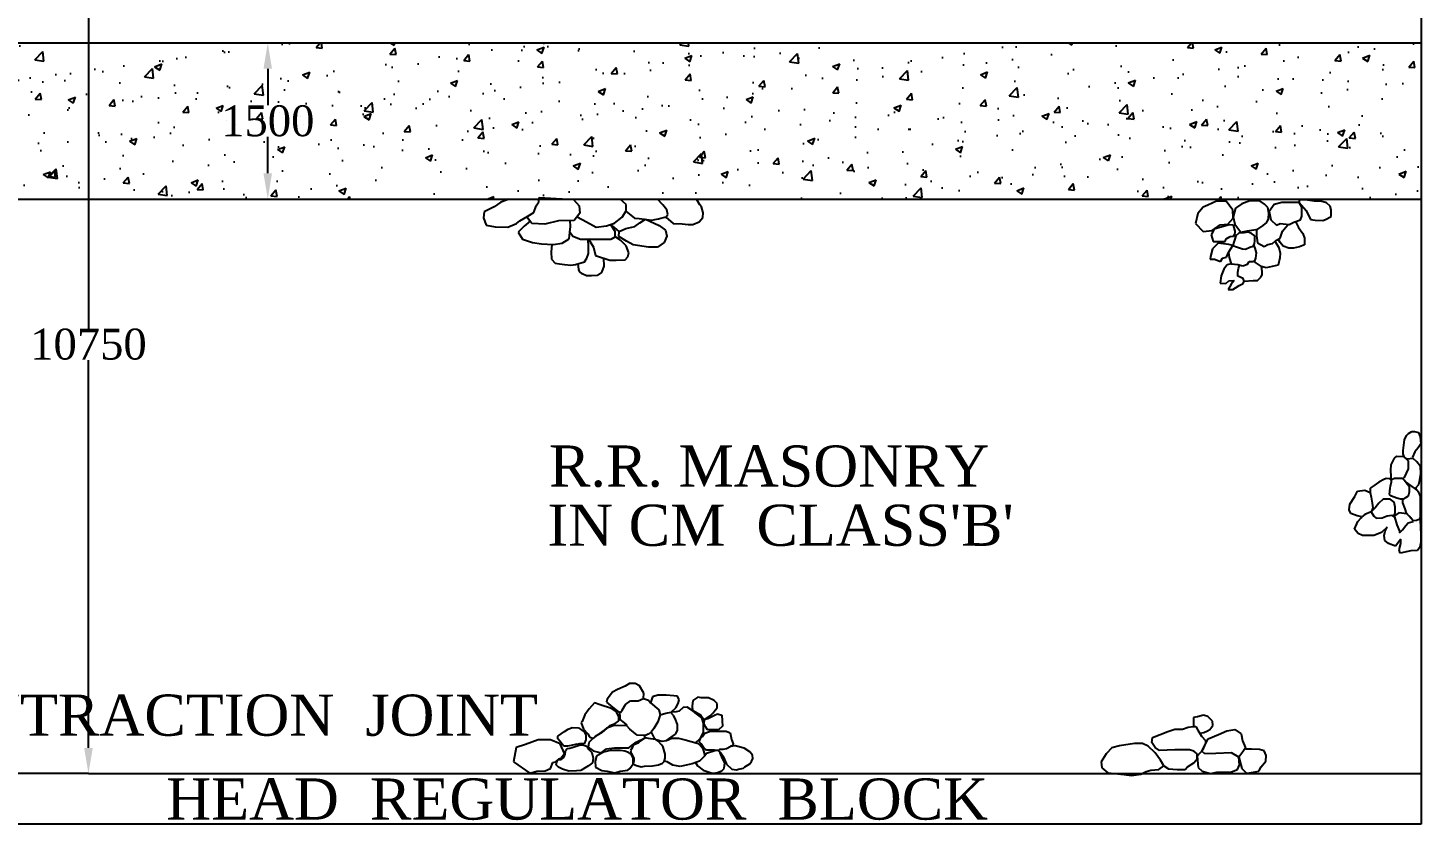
# Model space of a CAD drawing. Header units: millimetres. Extents: x 1776 to 105812, y -926 to 60429.
# Drawn here: x 66660 to 80212, y 13756 to 21497 of the extents above; entities that cross this region are included whole.
import ezdxf

# ---------------------------------------------------------------- set-up
doc = ezdxf.new("R2010")
doc.units = ezdxf.units.MM
doc.header["$MEASUREMENT"] = 0
doc.header["$PDMODE"] = 66
doc.header["$PDSIZE"] = 170
for name, color, linetype in [('DIM', 5, 'Continuous'), ('DWG. LINE', 1, 'Continuous'), ('HATCH', 2, 'Continuous'), ('TEXT', 7, 'Continuous')]:
    doc.layers.add(name, color=color, linetype=linetype)
doc.styles.get("Standard").update_dxf_attribs({"font": 'times.ttf', "height": 300})
doc.dimstyles.get("Standard").update_dxf_attribs({"dimtxt": 300, "dimasz": 250, "dimexe": 0.18, "dimexo": 0.0625, "dimgap": 0.09, "dimtad": 0, "dimtih": 1, "dimtoh": 1, "dimdec": 1, "dimzin": 0, "dimdsep": 46, "dimtxsty": 'Standard', "dimcen": 0.09, "dimse1": 1, "dimse2": 1, "dimclrd": 5, "dimclre": 5, "dimclrt": 4, "dimadec": 0, "dimazin": 0, "dimtfac": 1, "dimtdec": 1, "dimtofl": 0, "dimtmove": 0, "dimatfit": 3, "dimfxl": 0, "dimtolj": 1, "dimtzin": 0, "dimarcsym": 0})
pattern_1 = [(50, (0, 0), (717.26, -62.752), [75, -825]), (355, (0, 0), (-138.7513, 752.192), [60, -660]), (100.4514, (59.8, -5.2), (578.5094, 689.4395), [63.74, -701.142]), (46.1842, (0, 200), (1067.241, -165.519), [112.5, -1237.5]), (96.6356, (88.9, 186.2), (934.663, 974.118), [95.61, -1051.713]), (351.1842, (0, 200), (934.662, 974.119), [90, -990]), (21, (100, 150), (596.907, -402.619), [75, -825]), (326, (100, 150), (243.3153, 725.15), [60, -660]), (71.4514, (149.74, 116.45), (840.2226, 322.5305), [63.74, -701.142]), (37.5, (0, 0), (12.15986, 332.89385), [0, -652, 0, -670, 0, -662.5]), (7.5, (0, 0), (263.0695, 394.4117), [0, -382, 0, -637, 0, -252.5]), (327.5, (-223, 0), (533.8224, -22.5549), [0, -250, 0, -780, 0, -1035]), (317.5, (-323, 0), (583.1862, 100.105), [0, -325, 0, -518, 0, -735])]

# ---------------------------------------------------------------- blocks, each defined once
blk = doc.blocks.new('*D42')
at = {"layer": 'Defpoints', "color": 0}
for p in [(68992, 21349), (68992, 19833), (68992, 19833)]:
    blk.add_point(p, dxfattribs=at)
at = {"layer": 'DIM', "color": 5, "lineweight": -2}
for p, q in [((68992, 21099), (68992, 20744)), ((68992, 20083), (68992, 20438))]:
    blk.add_line(p, q, dxfattribs=at)
at = {"layer": 'DIM', "color": 5}
for points in [[(68950, 21099), (69033, 21099), (68992, 21349)], [(68950, 20083), (69033, 20083), (68992, 19833)]]:
    blk.add_solid(points, dxfattribs=at)
at = {"layer": 'DIM', "color": 4, "insert": (68992, 20591), "char_height": 300, "attachment_point": 5}
blk.add_mtext('\\A1;1500', dxfattribs=at)
blk = doc.blocks.new('*D43')
at = {"layer": 'Defpoints', "color": 0}
for p in [(67249, 22593), (67249, 14247), (67249, 14247)]:
    blk.add_point(p, dxfattribs=at)
at = {"layer": 'DIM', "color": 5, "lineweight": -2}
for p, q in [((67249, 22343), (67249, 18573)), ((67249, 14497), (67249, 18267))]:
    blk.add_line(p, q, dxfattribs=at)
at = {"layer": 'DIM', "color": 5}
for points in [[(67207, 22343), (67291, 22343), (67249, 22593)], [(67207, 14497), (67291, 14497), (67249, 14247)]]:
    blk.add_solid(points, dxfattribs=at)
at = {"layer": 'DIM', "color": 4, "insert": (67249, 18420), "char_height": 300, "attachment_point": 5}
blk.add_mtext('\\A1;10750', dxfattribs=at)

msp = doc.modelspace()

# ---------------------------------------------------------------- hatches: boundary and pattern name
at = {"layer": 'HATCH'}
h = msp.add_hatch(dxfattribs=at)
h.set_pattern_fill('AR-CONC', color=256, scale=100, style=0)
h.set_pattern_definition(pattern_1)
h.paths.add_polyline_path([(69579.86, 21348.79), (63983.63, 21348.79), (64088.86, 19832.86), (69467.17, 19832.86)])
h.paths.add_polyline_path([(64126.49, 20430.14), (64794.62, 20430.14), (64794.62, 20126.68), (64126.49, 20126.68)], flags=24)
h.paths.add_polyline_path([(68668.77, 20742.55), (69314.27, 20742.55), (69314.27, 20439.09), (68668.77, 20439.09)], flags=24)
h = msp.add_hatch(dxfattribs=at)
h.set_pattern_fill('AR-CONC', color=256, scale=100, style=0)
h.set_pattern_definition(pattern_1)
h.paths.add_polyline_path([(74889.84, 21348.79), (69579.86, 21348.79), (69467.17, 19832.86), (71628.13, 19832.86), (71628.82, 19846.57), (71902.89, 19832.86), (74791.09, 19832.86)])
h = msp.add_hatch(dxfattribs=at)
h.set_pattern_fill('AR-CONC', color=256, scale=100, style=0)
h.set_pattern_definition(pattern_1)
h.paths.add_polyline_path([(80202.07, 21348.79), (74889.84, 21348.79), (74791.09, 19832.86), (80202.07, 19832.86)])

# ---------------------------------------------------------------- linework, layer by layer
at = {"layer": 'DWG. LINE'}
for p, q in [((80202.07, 29085.68), (80202.07, 13755.58)), ((80198.88, 21348.79), (63539.8, 21348.79)), ((63527.08, 19832.86), (80211.74, 19832.86)), ((67249.47, 14247.01), (47294.95, 14247.01)), ((67249.47, 14247.01), (80202.07, 14247.01)), ((80202.07, 13755.58), (60823.89, 13755.58))]:
    msp.add_line(p, q, dxfattribs=at)
at = {"layer": 'HATCH'}
for p, q in [((71257.69, 19803.18), (71192.55, 19757.81)), ((71338.63, 19832.86), (71257.69, 19803.18)), ((71599.21, 19765.7), (71626.85, 19807.12)), ((71626.85, 19807.12), (71628.82, 19846.57)), ((71628.82, 19846.57), (71964.66, 19829.77)), ((71964.66, 19829.77), (72019.69, 19765.7)), ((72475.21, 19779.5), (72417.97, 19832.86)), ((72832.52, 19777.53), (72781.19, 19832.86)), ((73191.8, 19777.53), (73158.24, 19832.86)), ((78214.09, 19812), (78129.09, 19773.39)), ((78306.81, 19812), (78214.09, 19812)), ((78372.49, 19723.2), (78306.81, 19812)), ((78459.28, 19786.84), (78398.6, 19743.26)), ((78537.03, 19815.26), (78459.28, 19786.84)), ((78637.53, 19813.37), (78537.03, 19815.26)), ((78679.25, 19783.05), (78637.53, 19813.37)), ((78848.02, 19798.21), (78772.16, 19781.15)), ((78954.21, 19798.21), (78848.02, 19798.21)), ((79016.79, 19798.21), (78954.21, 19798.21)), ((79074.54, 19824.69), (79015.75, 19824.69)), ((79015.75, 19824.69), (79015.75, 19798.21)), ((79043.33, 19754.62), (79016.79, 19798.21)), ((79016.79, 19798.21), (79084.02, 19720.48)), ((79163.66, 19813.33), (79074.54, 19824.69)), ((79228.14, 19811.43), (79163.66, 19813.33)), ((79283.13, 19794.38), (79228.14, 19811.43)), ((79317.26, 19764.06), (79283.13, 19794.38)), ((71095.82, 19708.49), (71087.92, 19649.31)), ((71192.55, 19757.81), (71095.82, 19708.49)), ((71441.28, 19621.7), (71520.25, 19665.09)), ((71559.73, 19596.05), (71509.33, 19659.1)), ((71509.33, 19659.1), (71542.41, 19617.72)), ((71520.25, 19665.09), (71577.49, 19702.57)), ((71577.49, 19702.57), (71599.21, 19765.7)), ((72025.61, 19694.68), (71970.33, 19625.64)), ((71997.97, 19660.16), (72088.29, 19611.83)), ((72019.69, 19765.7), (72025.61, 19694.68)), ((72360.72, 19598.03), (72437.71, 19655.23)), ((72437.71, 19655.23), (72475.21, 19718.35)), ((72472.26, 19713.39), (72556.15, 19647.34)), ((72475.21, 19718.35), (72475.21, 19779.5)), ((72812.78, 19647.34), (72852.26, 19655.23)), ((72870.03, 19726.24), (72832.52, 19777.53)), ((72852.26, 19655.23), (72862.13, 19657.2)), ((72862.13, 19657.2), (72881.87, 19682.85)), ((72862.13, 19657.2), (72933.2, 19594.08)), ((72881.87, 19682.85), (72870.03, 19726.24)), ((73183.91, 19611.83), (73219.44, 19653.26)), ((73207.59, 19755.83), (73191.8, 19777.53)), ((73225.36, 19698.63), (73207.59, 19755.83)), ((73219.44, 19653.26), (73225.36, 19698.63)), ((78032.49, 19692.32), (78009.31, 19595.8)), ((78082.72, 19754.09), (78032.49, 19692.32)), ((78129.09, 19773.39), (78082.72, 19754.09)), ((78376.36, 19645.99), (78372.49, 19723.2)), ((78398.6, 19743.26), (78375.67, 19659.68)), ((78375.67, 19659.68), (78392.91, 19589.77)), ((78713.38, 19748.94), (78679.25, 19783.05)), ((78720.97, 19695.88), (78713.38, 19748.94)), ((78719.07, 19640.93), (78720.97, 19695.88)), ((78772.16, 19781.15), (78726.65, 19712.94)), ((78726.65, 19712.94), (78739.93, 19629.56)), ((79030.06, 19631.46), (79041.44, 19667.46)), ((79041.44, 19667.46), (79043.33, 19712.94)), ((79043.33, 19712.94), (79043.33, 19754.62)), ((79084.02, 19720.48), (79127.63, 19633.31)), ((79271.75, 19635.21), (79326.74, 19661.74)), ((79328.64, 19726.16), (79317.26, 19764.06)), ((79326.74, 19661.74), (79328.64, 19726.16)), ((71087.92, 19649.31), (71113.59, 19578.3)), ((71113.59, 19578.3), (71202.42, 19562.52)), ((71202.42, 19562.52), (71324.81, 19558.57)), ((71324.81, 19558.57), (71409.7, 19594.08)), ((71409.7, 19594.08), (71441.28, 19621.7)), ((71482.74, 19568.44), (71425.49, 19509.26)), ((71542.41, 19617.72), (71482.74, 19568.44)), ((71684.09, 19588.16), (71559.73, 19596.05)), ((71816.36, 19621.7), (71684.09, 19588.16)), ((71970.33, 19625.64), (71816.36, 19621.7)), ((71928.88, 19511.23), (71932.83, 19566.46)), ((71932.83, 19566.46), (71931.34, 19624.64)), ((72088.29, 19611.83), (72183.05, 19560.55)), ((72183.05, 19560.55), (72283.73, 19572.38)), ((72283.73, 19572.38), (72360.72, 19598.03)), ((72362.69, 19554.63), (72322.22, 19585.2)), ((72322.22, 19585.2), (72364.66, 19519.12)), ((72406.12, 19517.15), (72362.69, 19554.63)), ((72364.66, 19519.12), (72364.66, 19461.92)), ((72404.15, 19467.83), (72406.12, 19517.15)), ((72406.12, 19517.15), (72471.26, 19544.76)), ((72471.26, 19544.76), (72560.1, 19566.46)), ((72556.15, 19647.34), (72601.55, 19643.39)), ((72560.1, 19566.46), (72607.48, 19600)), ((72601.55, 19643.39), (72723.95, 19627.61)), ((72607.48, 19600), (72662.75, 19635.5)), ((72662.75, 19635.5), (72796.99, 19574.35)), ((72723.95, 19627.61), (72755.53, 19633.53)), ((72755.53, 19633.53), (72789.09, 19639.45)), ((72789.09, 19639.45), (72812.78, 19647.34)), ((72796.99, 19574.35), (72858.18, 19528.98)), ((72858.18, 19528.98), (72870.03, 19471.78)), ((72933.2, 19594.08), (73020.06, 19592.11)), ((73020.06, 19592.11), (73079.28, 19584.22)), ((73079.28, 19584.22), (73124.68, 19584.22)), ((73124.68, 19584.22), (73183.91, 19611.83)), ((78009.31, 19595.8), (78082.72, 19518.58)), ((78082.72, 19518.58), (78171.59, 19526.3)), ((78191.11, 19539.96), (78160.22, 19485.73)), ((78171.59, 19526.3), (78248.86, 19580.36)), ((78236.74, 19551.57), (78191.11, 19539.96)), ((78336.65, 19581.31), (78236.74, 19551.57)), ((78248.86, 19580.36), (78322.27, 19588.08)), ((78322.27, 19588.08), (78376.36, 19645.99)), ((78377.16, 19578.24), (78336.65, 19581.31)), ((78394.04, 19521.84), (78377.16, 19578.24)), ((78392.91, 19589.77), (78449.8, 19512.08)), ((78394.04, 19496.35), (78394.04, 19521.84)), ((78449.8, 19512.08), (78514.27, 19523.45)), ((78514.27, 19523.45), (78614.77, 19540.5)), ((78601.37, 19538.23), (78602.35, 19475.11)), ((78614.77, 19540.5), (78667.87, 19574.61)), ((78667.87, 19574.61), (78703.9, 19604.93)), ((78703.9, 19604.93), (78719.07, 19640.93)), ((78739.93, 19629.56), (78794.92, 19578.4)), ((78794.92, 19578.4), (78830.95, 19593.56)), ((78830.95, 19593.56), (78918.18, 19584.09)), ((78831.91, 19453.87), (78855.29, 19519.71)), ((78855.29, 19519.71), (78887.18, 19557.94)), ((78887.18, 19557.94), (78909.8, 19584.99)), ((78918.18, 19584.09), (78963.69, 19608.72)), ((78963.69, 19608.72), (79030.06, 19631.46)), ((78979.63, 19614.18), (79010.46, 19555.82)), ((79010.46, 19555.82), (79052.97, 19498.47)), ((79127.63, 19633.31), (79173.14, 19625.73)), ((79173.14, 19625.73), (79245.2, 19623.84)), ((79245.2, 19623.84), (79271.75, 19635.21)), ((71425.49, 19509.26), (71468.92, 19442.19)), ((71468.92, 19442.19), (71565.65, 19410.63)), ((71565.65, 19410.63), (71652.51, 19396.82)), ((71652.51, 19396.82), (71765.03, 19390.9)), ((71752.9, 19391.54), (71745.97, 19318.97)), ((71765.03, 19390.9), (71851.89, 19404.71)), ((71851.89, 19404.71), (71922.96, 19446.13)), ((71922.96, 19446.13), (71928.88, 19511.23)), ((71956.03, 19467.83), (71928.88, 19511.23)), ((72033.02, 19438.24), (71956.03, 19467.83)), ((72098.16, 19438.24), (72033.02, 19438.24)), ((72179.1, 19438.24), (72098.16, 19438.24)), ((72110.88, 19362.38), (72107.41, 19447.46)), ((72107.41, 19447.46), (72157.8, 19365.85)), ((72285.7, 19438.24), (72179.1, 19438.24)), ((72325.18, 19438.24), (72285.7, 19438.24)), ((72364.66, 19461.92), (72325.18, 19438.24)), ((72409.76, 19438.78), (72364.66, 19468.3)), ((72477.19, 19424.44), (72404.15, 19467.83)), ((72423.66, 19430.1), (72409.76, 19438.78)), ((72475.79, 19376.27), (72423.66, 19430.1)), ((72542.33, 19388.93), (72477.19, 19424.44)), ((72692.36, 19363.29), (72542.33, 19388.93)), ((72846.34, 19410.63), (72779.22, 19365.26)), ((72870.03, 19471.78), (72846.34, 19410.63)), ((78160.22, 19485.73), (78179.35, 19419.88)), ((78228.24, 19402.89), (78172.98, 19349.79)), ((78179.35, 19419.88), (78206.99, 19419.88)), ((78206.99, 19419.88), (78296.26, 19419.88)), ((78332.89, 19391.28), (78228.24, 19402.89)), ((78296.26, 19419.88), (78306.89, 19445.37)), ((78306.89, 19445.37), (78345.15, 19468.74)), ((78370.66, 19379.53), (78332.89, 19391.28)), ((78345.15, 19468.74), (78379.16, 19472.98)), ((78349.4, 19345.54), (78370.66, 19379.53)), ((78400.41, 19475.11), (78370.66, 19379.53)), ((78370.66, 19379.53), (78406.48, 19368.37)), ((78379.16, 19472.98), (78394.04, 19496.35)), ((78430.17, 19500.6), (78400.41, 19475.11)), ((78483.31, 19504.84), (78430.17, 19500.6)), ((78519.45, 19509.09), (78483.31, 19504.84)), ((78553.46, 19496.35), (78519.45, 19509.09)), ((78585.34, 19475.11), (78553.46, 19496.35)), ((78568.34, 19375.28), (78581.09, 19398.64)), ((78587.47, 19354.04), (78574.71, 19386.96)), ((78581.09, 19398.64), (78585.34, 19430.5)), ((78585.34, 19430.5), (78585.34, 19475.11)), ((78602.35, 19475.11), (78612.97, 19407.14)), ((78612.97, 19407.14), (78676.74, 19371.03)), ((78676.74, 19371.03), (78710.75, 19390.15)), ((78710.75, 19390.15), (78757.51, 19400.77)), ((78757.51, 19400.77), (78789.4, 19428.38)), ((78781.55, 19421.58), (78819.16, 19362.53)), ((78789.4, 19428.38), (78831.91, 19453.87)), ((78831.91, 19411.39), (78813.18, 19442.63)), ((78861.67, 19373.15), (78831.91, 19411.39)), ((79067.85, 19388.02), (79021.09, 19366.78)), ((79052.97, 19498.47), (79069.98, 19453.87)), ((79069.98, 19453.87), (79067.85, 19388.02)), ((71745.97, 19318.97), (71749.45, 19249.52)), ((71749.45, 19249.52), (71785.94, 19209.58)), ((72069.18, 19221.73), (72091.77, 19256.46)), ((72091.77, 19256.46), (72110.88, 19303.34)), ((72110.88, 19303.34), (72110.88, 19362.38)), ((72157.8, 19365.85), (72178.65, 19284.24)), ((72178.65, 19284.24), (72315.93, 19237.36)), ((72256.11, 19257.79), (72256.85, 19180.06)), ((72465.37, 19240.83), (72493.17, 19272.09)), ((72501.86, 19310.29), (72475.79, 19376.27)), ((72493.17, 19272.09), (72501.86, 19310.29)), ((72779.22, 19365.26), (72692.36, 19363.29)), ((78153.85, 19275.45), (78151.72, 19247.84)), ((78151.72, 19247.84), (78172.98, 19247.84)), ((78172.98, 19349.79), (78153.85, 19275.45)), ((78172.98, 19247.84), (78194.23, 19247.84)), ((78194.23, 19247.84), (78251.62, 19226.6)), ((78251.62, 19226.6), (78272.88, 19258.46)), ((78272.88, 19258.46), (78309.01, 19269.08)), ((78309.01, 19269.08), (78330.27, 19311.56)), ((78330.27, 19311.56), (78349.4, 19345.54)), ((78330.27, 19311.56), (78336.65, 19264.83)), ((78336.65, 19264.83), (78355.78, 19203.23)), ((78406.48, 19368.37), (78466.31, 19347.67)), ((78466.31, 19347.67), (78496.07, 19345.54)), ((78496.07, 19345.54), (78538.58, 19364.66)), ((78538.58, 19364.66), (78568.34, 19375.28)), ((78583.22, 19222.35), (78595.97, 19258.46)), ((78602.35, 19309.43), (78587.47, 19354.04)), ((78595.97, 19258.46), (78602.35, 19309.43)), ((78827.66, 19260.58), (78812.78, 19190.49)), ((78819.16, 19362.53), (78831.91, 19307.31)), ((78831.91, 19307.31), (78827.66, 19260.58)), ((78916.93, 19354.04), (78861.67, 19373.15)), ((78961.57, 19354.04), (78916.93, 19354.04)), ((79021.09, 19366.78), (78961.57, 19354.04)), ((71785.94, 19209.58), (71827.64, 19202.63)), ((71827.64, 19202.63), (71874.56, 19197.43)), ((71874.56, 19197.43), (71937.11, 19190.48)), ((71937.11, 19190.48), (71984.03, 19195.69)), ((71984.03, 19195.69), (72069.18, 19221.73)), ((72015.31, 19148.81), (72008.22, 19203.09)), ((72022.26, 19129.71), (72015.31, 19148.81)), ((72046.59, 19107.13), (72022.26, 19129.71)), ((72235.99, 19117.55), (72192.55, 19089.77)), ((72256.85, 19180.06), (72235.99, 19117.55)), ((72315.93, 19237.36), (72378.48, 19239.1)), ((72378.48, 19239.1), (72465.37, 19240.83)), ((78283.51, 19150.13), (78258, 19086.41)), ((78315.39, 19192.61), (78283.51, 19150.13)), ((78355.78, 19203.23), (78315.39, 19192.61)), ((78355.78, 19203.23), (78419.55, 19194.74)), ((78419.55, 19194.74), (78468.43, 19181.99)), ((78419.55, 19120.4), (78428.05, 19158.63)), ((78419.55, 19082.17), (78419.55, 19120.4)), ((78428.05, 19158.63), (78436.32, 19190.37)), ((78468.43, 19181.99), (78515.2, 19198.99)), ((78515.2, 19198.99), (78532.2, 19224.47)), ((78532.2, 19224.47), (78561.96, 19224.47)), ((78561.96, 19224.47), (78587.06, 19233.24)), ((78649.11, 19177.75), (78583.22, 19222.35)), ((78695.87, 19162.88), (78649.11, 19177.75)), ((78657.61, 19128.89), (78649.11, 19177.75)), ((78657.61, 19094.91), (78657.61, 19128.89)), ((78812.78, 19190.49), (78695.87, 19162.88)), ((72088.29, 19086.3), (72046.59, 19107.13)), ((72138.69, 19086.3), (72088.29, 19086.3)), ((72192.55, 19089.77), (72138.69, 19086.3)), ((78258, 19086.41), (78249.5, 19016.32)), ((78249.5, 19016.32), (78304.76, 19009.95)), ((78304.76, 19009.95), (78334.52, 19037.56)), ((78355.78, 19005.7), (78326.02, 18952.6)), ((78334.52, 19037.56), (78385.54, 19041.81)), ((78385.54, 19041.81), (78355.78, 19005.7)), ((78385.54, 19041.81), (78385.54, 19041.81)), ((78398.29, 18969.59), (78434.42, 18990.83)), ((78472.68, 19058.8), (78419.55, 19082.17)), ((78434.42, 18990.83), (78472.68, 19012.07)), ((78483.31, 19033.31), (78472.68, 19058.8)), ((78472.68, 19012.07), (78483.31, 19033.31)), ((78483.31, 19033.31), (78568.34, 19041.81)), ((78568.34, 19041.81), (78612.97, 19041.81)), ((78612.97, 19041.81), (78644.86, 19071.55)), ((78644.86, 19071.55), (78657.61, 19094.91)), ((78326.02, 18952.6), (78370.66, 18952.6)), ((78370.66, 18952.6), (78398.29, 18969.59)), ((80028.02, 17386.99), (80039.15, 17491.84)), ((80039.15, 17491.84), (80060.03, 17532.18)), ((80060.03, 17532.18), (80080.91, 17554.43)), ((80080.91, 17554.43), (80111.53, 17572.52)), ((80111.53, 17572.52), (80137.98, 17572.52)), ((80137.98, 17572.52), (80175.56, 17564.17)), ((80175.56, 17564.17), (80192.27, 17522.44)), ((80192.27, 17522.44), (80197.83, 17454.29)), ((80028.02, 17356.39), (80028.02, 17386.99)), ((80037.77, 17327.18), (80028.02, 17356.39)), ((80142.16, 17373.62), (80119.89, 17323.54)), ((80174.17, 17412.56), (80142.16, 17373.62)), ((80197.83, 17454.29), (80174.17, 17412.56)), ((79908.31, 17197.83), (79911.1, 17249.29)), ((79911.1, 17249.29), (79943.11, 17311.88)), ((79943.11, 17311.88), (79966.77, 17334.14)), ((79966.77, 17334.14), (80034.98, 17329.96)), ((80034.98, 17329.96), (80076.74, 17288.24)), ((80062.13, 17302.84), (80037.77, 17327.18)), ((80125.46, 17310.49), (80062.13, 17302.84)), ((80076.74, 17288.24), (80076.74, 17208.95)), ((80119.89, 17323.54), (80121.52, 17310.01)), ((80160.25, 17278.5), (80125.46, 17310.49)), ((80196.44, 17231.21), (80160.25, 17278.5)), ((80199.23, 17165.84), (80196.44, 17231.21)), ((79790.07, 17079.08), (79744.14, 17047.09)), ((79838.79, 17106.9), (79790.07, 17079.08)), ((79862.45, 17115.24), (79838.79, 17106.9)), ((79897.25, 17112.46), (79862.45, 17115.24)), ((79913.95, 17101.33), (79897.25, 17112.46)), ((79904.21, 17041.53), (79913.95, 17084.64)), ((79909.71, 17136.63), (79908.31, 17197.83)), ((79913.02, 17101.95), (79909.71, 17136.63)), ((79941.72, 17114.37), (79913.02, 17101.95)), ((79913.95, 17084.64), (79913.95, 17101.33)), ((79972.34, 17117.16), (79941.72, 17114.37)), ((80021.06, 17114.37), (79972.34, 17117.16)), ((80037.76, 17099.07), (80021.06, 17114.37)), ((80037.76, 17125.5), (80024.6, 17111.13)), ((80024.6, 17111.13), (80053.77, 17078.91)), ((80076.74, 17208.95), (80037.76, 17125.5)), ((80069.78, 17058.74), (80037.76, 17099.07)), ((80053.77, 17078.91), (80156.08, 17004.49)), ((80178.35, 17058.74), (80189.48, 17103.25)), ((80189.48, 17103.25), (80199.23, 17165.84)), ((79510.63, 16867.52), (79556.72, 16940.14)), ((79556.72, 16940.14), (79585.08, 16993.28)), ((79585.08, 16993.28), (79654.21, 17003.9)), ((79654.21, 17003.9), (79705.61, 16979.11)), ((79707.95, 17022.05), (79705.61, 16979.11)), ((79705.61, 16979.11), (79716.24, 16933.06)), ((79744.14, 17047.09), (79707.95, 17022.05)), ((79895.86, 16959.46), (79901.42, 17022.05)), ((79912.56, 16944.16), (79895.86, 16959.46)), ((79901.42, 17022.05), (79904.21, 17041.53)), ((79966.85, 16924.69), (79912.56, 16944.16)), ((80054.47, 16930.78), (80080.91, 16946.07)), ((80087.87, 17030.92), (80069.78, 17058.74)), ((80080.91, 16946.07), (80089.27, 16985.02)), ((80089.27, 16985.02), (80087.87, 17030.92)), ((80151.9, 17025.36), (80178.35, 17058.74)), ((80156.08, 17004.49), (80151.9, 17025.36)), ((80179.88, 16979.89), (80156.08, 17004.49)), ((80187.23, 16966.42), (80179.88, 16979.89)), ((80194.58, 16941.94), (80187.23, 16966.42)), ((80194.58, 16895.41), (80194.58, 16941.94)), ((79501.77, 16812.62), (79510.63, 16867.52)), ((79519.5, 16775.42), (79501.77, 16812.62)), ((79716.24, 16933.06), (79726.88, 16876.38)), ((79732.2, 16830.33), (79718.02, 16791.36)), ((79755.24, 16830.33), (79718.02, 16791.36)), ((79726.88, 16876.38), (79732.2, 16830.33)), ((79790.69, 16874.61), (79755.24, 16830.33)), ((79833.23, 16915.34), (79790.69, 16874.61)), ((79900.59, 16915.34), (79833.23, 16915.34)), ((79939.58, 16885.23), (79900.59, 16915.34)), ((79950.22, 16837.41), (79939.58, 16885.23)), ((79950.22, 16778.96), (79950.22, 16837.41)), ((80003.04, 16913.56), (79966.85, 16924.69)), ((80025.31, 16913.56), (80003.04, 16913.56)), ((80025.31, 16913.56), (80054.47, 16930.78)), ((80025.31, 16880.18), (80025.31, 16913.56)), ((80046.19, 16820.37), (80025.31, 16880.18)), ((80061.5, 16780.04), (80046.19, 16820.37)), ((80194.58, 16853.79), (80194.58, 16895.41)), ((80194.58, 16746.04), (80194.58, 16853.79)), ((79581.53, 16754.17), (79519.5, 16775.42)), ((79553.3, 16624.49), (79586.97, 16698.88)), ((79625.85, 16741.77), (79581.53, 16754.17)), ((79586.97, 16698.88), (79618.88, 16734.31)), ((79618.88, 16734.31), (79625.85, 16741.77)), ((79654.21, 16764.79), (79625.85, 16741.77)), ((79718.02, 16791.36), (79654.21, 16764.79)), ((79718.02, 16791.36), (79742.83, 16748.85)), ((79742.83, 16748.85), (79764.1, 16729.37)), ((79764.1, 16729.37), (79824.37, 16734.68)), ((79824.37, 16734.68), (79870.45, 16754.17)), ((79870.45, 16754.17), (79918.31, 16757.71)), ((79918.31, 16757.71), (79943.13, 16741.77)), ((79983.89, 16780.73), (79934.53, 16747.29)), ((79934.53, 16747.29), (79950.22, 16778.96)), ((79943.13, 16741.77), (79964.4, 16663.84)), ((80061.88, 16771.88), (79983.89, 16780.73)), ((80054.79, 16660.29), (80076.06, 16685.09)), ((80086.77, 16748.14), (80061.5, 16780.04)), ((80100.88, 16734.68), (80061.88, 16771.88)), ((80076.06, 16685.09), (80129.24, 16697.49)), ((80123.77, 16704.65), (80086.77, 16748.14)), ((80129.24, 16697.49), (80100.88, 16734.68)), ((80156.15, 16706.32), (80123.77, 16704.65)), ((80189.56, 16718.84), (80156.15, 16706.32)), ((80189.56, 16718.84), (80194.58, 16746.04)), ((80199.28, 16657.93), (80191.2, 16727.75)), ((79588.75, 16581.98), (79553.3, 16624.49)), ((79631.29, 16560.73), (79588.75, 16581.98)), ((79742.95, 16560.73), (79631.29, 16560.73)), ((79817.4, 16590.84), (79742.95, 16560.73)), ((79872.35, 16643.98), (79817.4, 16590.84)), ((79843.99, 16560.73), (79851.08, 16603.24)), ((79849.31, 16512.91), (79843.99, 16560.73)), ((79851.08, 16603.24), (79872.35, 16643.98)), ((79964.4, 16663.84), (79992.76, 16603.62)), ((79992.76, 16585.9), (80021.12, 16616.01)), ((79992.76, 16603.62), (79992.76, 16585.9)), ((80021.12, 16616.01), (80054.79, 16660.29)), ((80199.28, 16630.34), (80199.28, 16657.93)), ((80201, 16578.6), (80199.28, 16630.34)), ((80201, 16499.28), (80201, 16578.6)), ((79884.76, 16482.8), (79849.31, 16512.91)), ((79952.11, 16458), (79884.76, 16482.8)), ((80003.51, 16525.31), (79952.11, 16458)), ((79987.56, 16420.81), (80005.29, 16482.8)), ((79998.2, 16388.92), (79987.56, 16420.81)), ((80102.77, 16411.95), (79998.2, 16388.92)), ((80005.29, 16482.8), (80003.51, 16525.31)), ((80166.58, 16417.26), (80102.77, 16411.95)), ((80193.17, 16450.92), (80166.58, 16417.26)), ((80193.17, 16450.92), (80201, 16499.28)), ((72391.31, 15063.72), (72344.11, 15037.52)), ((72464.72, 15096.91), (72391.31, 15063.72)), ((72506.68, 15123.11), (72464.72, 15096.91)), ((72564.36, 15123.11), (72506.68, 15123.11)), ((72604.57, 15100.41), (72564.36, 15123.11)), ((72646.52, 15028.79), (72604.57, 15100.41)), ((72168.88, 14935.16), (72115.35, 14876.21)), ((72222.41, 14914.42), (72168.88, 14935.16)), ((72333.85, 14878.4), (72222.41, 14914.42)), ((72289.92, 14971.15), (72282.93, 14939.71)), ((72282.93, 14939.71), (72342.36, 14892.54)), ((72344.11, 15037.52), (72289.92, 14971.15)), ((72436.75, 14864.6), (72469.97, 14917)), ((72469.97, 14917), (72517.16, 14955.43)), ((72517.16, 14955.43), (72590.58, 14955.43)), ((72590.58, 14955.43), (72643.02, 14976.39)), ((72643.02, 14976.39), (72646.52, 15028.79)), ((72643.02, 14976.39), (72692.76, 14959.67)), ((72692.76, 14959.67), (72711.2, 14934.46)), ((72732.17, 14993.85), (72711.2, 14934.46)), ((72711.2, 14934.46), (72791.61, 14866.34)), ((72784.61, 15007.83), (72732.17, 14993.85)), ((72863.28, 15007.83), (72784.61, 15007.83)), ((72938.44, 15004.33), (72863.28, 15007.83)), ((72973.4, 15000.84), (72938.44, 15004.33)), ((72957.67, 14885.56), (72980.4, 14929.22)), ((72989.14, 14964.16), (72973.4, 15000.84)), ((72980.4, 14929.22), (72989.14, 14964.16)), ((73124.72, 14957.1), (73116.09, 14901.02)), ((73170.77, 14990.17), (73124.72, 14957.1)), ((73205.3, 14984.42), (73170.77, 14990.17)), ((73277.25, 14982.98), (73205.3, 14984.42)), ((73331.93, 14958.54), (73277.25, 14982.98)), ((73360.71, 14928.34), (73331.93, 14958.54)), ((73359.28, 14886.64), (73360.71, 14928.34)), ((72072.74, 14818.35), (72048.7, 14751.76)), ((72115.35, 14876.21), (72072.74, 14818.35)), ((72377.55, 14850.01), (72333.85, 14878.4)), ((72342.36, 14892.54), (72388.11, 14856.24)), ((72402.68, 14803.07), (72377.55, 14850.01)), ((72388.11, 14856.24), (72419.27, 14841.89)), ((72404.87, 14759.4), (72402.68, 14803.07)), ((72418.62, 14809.98), (72411.6, 14845.42)), ((72418.62, 14772.56), (72418.62, 14809.98)), ((72460.57, 14739.63), (72418.62, 14772.56)), ((72419.27, 14841.89), (72436.75, 14864.6)), ((72807.34, 14817.43), (72782.21, 14748.79)), ((72791.61, 14866.34), (72807.34, 14817.43)), ((72807.34, 14817.43), (72859.78, 14833.15)), ((72859.78, 14833.15), (72912.22, 14843.63)), ((72935.74, 14811.24), (72908.79, 14840.47)), ((72912.22, 14843.63), (72957.67, 14885.56)), ((72960.67, 14846.38), (72912.22, 14843.63)), ((72950.25, 14782.26), (72935.74, 14811.24)), ((72973.98, 14725.6), (72950.25, 14782.26)), ((72990.89, 14853.57), (72960.67, 14846.38)), ((73028.31, 14890.96), (72990.89, 14853.57)), ((73068.6, 14893.83), (73028.31, 14890.96)), ((73124.72, 14857.89), (73068.6, 14893.83)), ((73085.78, 14882.83), (73199.55, 14813.31)), ((73116.09, 14901.02), (73119.25, 14861.39)), ((73146.43, 14835.96), (73124.72, 14857.89)), ((73209.75, 14789.94), (73146.43, 14835.96)), ((73199.55, 14813.31), (73229.77, 14771.61)), ((73227.01, 14736.74), (73209.75, 14789.94)), ((73229.77, 14771.61), (73268.62, 14781.68)), ((73232.64, 14729.91), (73235.16, 14773.01)), ((73235.16, 14773.01), (73291.64, 14807.56)), ((73268.62, 14781.68), (73334.81, 14814.75)), ((73291.64, 14807.56), (73321.86, 14837.75)), ((73321.86, 14837.75), (73339.13, 14862.2)), ((73334.81, 14814.75), (73362.15, 14829.13)), ((73339.13, 14862.2), (73359.28, 14886.64)), ((73362.15, 14829.13), (73406.76, 14816.19)), ((73406.76, 14816.19), (73409.64, 14758.67)), ((78027.82, 14797.58), (77990.23, 14792.88)), ((77990.23, 14792.88), (77990.23, 14720.1)), ((78086.56, 14814.02), (78027.82, 14797.58)), ((78128.86, 14802.28), (78086.56, 14814.02)), ((78175.85, 14757.66), (78128.86, 14802.28)), ((71812.4, 14610.36), (71875.77, 14656.21)), ((71875.77, 14656.21), (71912.91, 14678.04)), ((71912.91, 14678.04), (71951.15, 14694.42)), ((71951.15, 14694.42), (72012.33, 14691.14)), ((72012.33, 14691.14), (72066.96, 14652.93)), ((72048.7, 14751.76), (72036.67, 14739.18)), ((72036.67, 14739.18), (72059.62, 14679.13)), ((72059.62, 14679.13), (72103.32, 14634.37)), ((72066.96, 14652.93), (72082.25, 14624.55)), ((72239.88, 14646.38), (72173.24, 14605.99)), ((72197.45, 14620.66), (72263.92, 14668.22)), ((72287.96, 14690.05), (72239.88, 14646.38)), ((72263.92, 14668.22), (72287.96, 14690.05)), ((72287.96, 14690.05), (72315.27, 14712.98)), ((72348.04, 14709.7), (72287.96, 14690.05)), ((72315.27, 14712.98), (72367.71, 14732.63)), ((72388.47, 14712.98), (72348.04, 14709.7)), ((72367.71, 14732.63), (72404.87, 14759.4)), ((72482.43, 14711.88), (72388.47, 14712.98)), ((72484.54, 14718.67), (72460.57, 14739.63)), ((72510.83, 14678.04), (72482.43, 14711.88)), ((72581.85, 14621.27), (72510.83, 14678.04)), ((72717.61, 14648.68), (72689.52, 14630.91)), ((72745.7, 14686.11), (72717.61, 14648.68)), ((72717.61, 14648.68), (72744.54, 14596.47)), ((72782.21, 14748.79), (72745.7, 14686.11)), ((72954.2, 14629.41), (72973.98, 14666.3)), ((72973.98, 14666.3), (72973.98, 14725.6)), ((73199.04, 14589.75), (73225.57, 14647.59)), ((73217.25, 14608.22), (73241.56, 14640.86)), ((73225.57, 14647.59), (73227.01, 14736.74)), ((73248.47, 14696.84), (73232.64, 14729.91)), ((73241.56, 14640.86), (73283.83, 14656.14)), ((73267.18, 14670.96), (73248.47, 14696.84)), ((73316.11, 14670.96), (73267.18, 14670.96)), ((73283.83, 14656.14), (73337.8, 14657.94)), ((73372.23, 14670.96), (73316.11, 14670.96)), ((73337.8, 14657.94), (73389.06, 14659.74)), ((73411.08, 14708.34), (73372.23, 14670.96)), ((73389.06, 14659.74), (73446.62, 14659.74)), ((73409.64, 14758.67), (73411.08, 14708.34)), ((73446.62, 14659.74), (73487.09, 14643.56)), ((73487.09, 14643.56), (73493.39, 14612.1)), ((77665.06, 14626.33), (77740.25, 14654.51)), ((77740.25, 14654.51), (77808.4, 14680.33)), ((77808.4, 14680.33), (77883.59, 14680.33)), ((77883.59, 14680.33), (77937.63, 14696.77)), ((77937.63, 14696.77), (77986.97, 14706.16)), ((77986.97, 14706.16), (78012.82, 14706.16)), ((77990.23, 14720.1), (77990.23, 14706.16)), ((78012.82, 14706.16), (78031.62, 14668.59)), ((78031.62, 14668.59), (78066.87, 14609.9)), ((78049.24, 14639.25), (78091.26, 14644.96)), ((78091.26, 14644.96), (78126.51, 14661.4)), ((78126.51, 14661.4), (78147.66, 14675.49)), ((78147.66, 14675.49), (78178.2, 14713.05)), ((78178.2, 14713.05), (78175.85, 14757.66)), ((78233.7, 14626.33), (78313.59, 14663.9)), ((78313.59, 14663.9), (78391.13, 14675.64)), ((78391.13, 14675.64), (78452.22, 14633.38)), ((71407.31, 14501.24), (71380.1, 14360.75)), ((71498.02, 14528.44), (71407.31, 14501.24)), ((71620.48, 14573.76), (71498.02, 14528.44)), ((71738.39, 14573.76), (71620.48, 14573.76)), ((71833.64, 14537.5), (71738.39, 14573.76)), ((71812.4, 14585.25), (71812.4, 14610.36)), ((71834.25, 14560.14), (71812.4, 14585.25)), ((71874.46, 14442.33), (71833.64, 14537.5)), ((71853.91, 14531.75), (71834.25, 14560.14)), ((71869.21, 14512.1), (71853.91, 14531.75)), ((71906.36, 14512.1), (71869.21, 14512.1)), ((71942.41, 14518.65), (71906.36, 14512.1)), ((71994.85, 14531.75), (71942.41, 14518.65)), ((71951.15, 14499), (71989.39, 14513.19)), ((71989.39, 14513.19), (72027.63, 14525.2)), ((72021.07, 14536.12), (71991.25, 14530.85)), ((72037.46, 14536.12), (72021.07, 14536.12)), ((72027.63, 14525.2), (72063.68, 14524.11)), ((72068.05, 14537.21), (72037.46, 14536.12)), ((72063.68, 14524.11), (72092.09, 14512.1)), ((72084.44, 14576.51), (72068.05, 14537.21)), ((72082.25, 14624.55), (72084.44, 14576.51)), ((72092.09, 14512.1), (72111.75, 14482.63)), ((72103.32, 14634.37), (72117.52, 14602.71)), ((72113.15, 14548.13), (72106.6, 14502.28)), ((72106.6, 14502.28), (72155.76, 14468.43)), ((72130.63, 14569.96), (72113.15, 14548.13)), ((72117.52, 14602.71), (72153.4, 14589.21)), ((72173.24, 14605.99), (72130.63, 14569.96)), ((72153.4, 14589.21), (72197.45, 14620.66)), ((72501, 14495.72), (72534.87, 14523.02)), ((72544.82, 14523.13), (72532.19, 14496.56)), ((72534.87, 14523.02), (72573.11, 14552.49)), ((72592.69, 14543.72), (72544.82, 14523.13)), ((72573.11, 14552.49), (72659.41, 14592.89)), ((72655.04, 14615.81), (72581.85, 14621.27)), ((72621.27, 14566.97), (72592.69, 14543.72)), ((72659.41, 14592.89), (72621.27, 14566.97)), ((72662.37, 14616.87), (72655.04, 14615.81)), ((72659.41, 14592.89), (72655.04, 14615.81)), ((72693.73, 14589.56), (72659.41, 14592.89)), ((72689.52, 14630.91), (72662.37, 14616.87)), ((72713.01, 14586.23), (72693.73, 14589.56)), ((72764.2, 14578.93), (72713.01, 14586.23)), ((72744.54, 14596.47), (72764.2, 14578.93)), ((72786.8, 14562.32), (72764.2, 14578.93)), ((72764.2, 14578.93), (72824.98, 14563.53)), ((72820.77, 14522.88), (72786.8, 14562.32)), ((72834.07, 14503.61), (72820.77, 14522.88)), ((72824.98, 14563.53), (72868.49, 14568.8)), ((72855.34, 14434.53), (72834.07, 14503.61)), ((72868.49, 14568.8), (72912.01, 14601.74)), ((72868.49, 14568.8), (72919.92, 14591.2)), ((72912.01, 14601.74), (72954.2, 14629.41)), ((72919.92, 14591.2), (72983.21, 14591.2)), ((72983.21, 14591.2), (73049.14, 14575.38)), ((73049.14, 14575.38), (73163.86, 14542.44)), ((73148.66, 14546.81), (73199.04, 14589.75)), ((73163.86, 14542.44), (73194.19, 14524)), ((73185.77, 14556.99), (73201.06, 14594.73)), ((73202.86, 14535.42), (73185.77, 14556.99)), ((73194.19, 14524), (73216.61, 14496.33)), ((73201.06, 14594.73), (73217.25, 14608.22)), ((73230.74, 14497.68), (73202.86, 14535.42)), ((73494.25, 14511.16), (73451.09, 14485.99)), ((73513.17, 14521.34), (73490.16, 14508.77)), ((73493.39, 14612.1), (73499.68, 14579.75)), ((73533.83, 14516.55), (73494.25, 14511.16)), ((73499.68, 14579.75), (73515.87, 14535.72)), ((73515.87, 14535.72), (73513.17, 14521.34)), ((73621.97, 14493.18), (73533.83, 14516.55)), ((77270.31, 14518.32), (77195.12, 14497.19)), ((77415.99, 14539.46), (77270.31, 14518.32)), ((77493.53, 14539.46), (77415.99, 14539.46)), ((77549.93, 14513.63), (77493.53, 14539.46)), ((77618.07, 14447.89), (77549.93, 14513.63)), ((77585.17, 14548.85), (77589.87, 14598.16)), ((77618.07, 14501.89), (77585.17, 14548.85)), ((77589.87, 14598.16), (77665.06, 14626.33)), ((77658.01, 14471.36), (77618.07, 14501.89)), ((78066.87, 14609.9), (78106.81, 14567.63)), ((78070.57, 14464.78), (78099.03, 14524.72)), ((78106.81, 14544.15), (78078.61, 14473.71)), ((78099.03, 14524.72), (78132.66, 14584.07)), ((78106.81, 14567.63), (78106.81, 14544.15)), ((78132.66, 14584.07), (78233.7, 14626.33)), ((78452.22, 14633.38), (78466.32, 14565.28)), ((78466.32, 14565.28), (78495.42, 14497.04)), ((71788.28, 14360.75), (71822.23, 14388.74)), ((71802.57, 14359.26), (71810.6, 14379.15)), ((71810.6, 14379.15), (71842.99, 14383.28)), ((71822.23, 14388.74), (71839.71, 14396.38)), ((71839.71, 14396.38), (71874.46, 14442.33)), ((71842.99, 14383.28), (71869.21, 14404.02)), ((71869.21, 14404.02), (71881.23, 14434.59)), ((71881.23, 14434.59), (71885.6, 14461.88)), ((71885.6, 14461.88), (71887.78, 14476.08)), ((71887.78, 14476.08), (71903.08, 14491.36)), ((71903.08, 14491.36), (71927.11, 14492.45)), ((71927.11, 14492.45), (71951.15, 14499)), ((72111.75, 14482.63), (72140.16, 14450.97)), ((72140.16, 14450.97), (72153.27, 14397.47)), ((72153.27, 14397.47), (72146.71, 14350.53)), ((72155.76, 14468.43), (72233.33, 14448.78)), ((72187.44, 14417.12), (72173.24, 14366.9)), ((72173.24, 14366.9), (72177.61, 14307.95)), ((72256.27, 14454.24), (72187.44, 14417.12)), ((72233.33, 14448.78), (72284.68, 14488.08)), ((72319.64, 14472.8), (72256.27, 14454.24)), ((72284.68, 14488.08), (72362.25, 14495.72)), ((72416.87, 14472.8), (72319.64, 14472.8)), ((72362.25, 14495.72), (72421.24, 14495.72)), ((72466.04, 14465.16), (72416.87, 14472.8)), ((72421.24, 14495.72), (72471.5, 14495.72)), ((72496.63, 14452.06), (72461.94, 14465.79)), ((72471.5, 14495.72), (72501, 14495.72)), ((72528.31, 14431.31), (72496.63, 14452.06)), ((72532.19, 14496.56), (72516.24, 14470.65)), ((72516.24, 14470.65), (72524.88, 14444.74)), ((72524.88, 14444.74), (72538.17, 14423.49)), ((72544.7, 14397.47), (72528.31, 14431.31)), ((72538.17, 14423.49), (72551.51, 14392.01)), ((72544.7, 14340.7), (72544.7, 14397.47)), ((72550.85, 14366.1), (72544.7, 14340.7)), ((72551.51, 14392.01), (72550.85, 14366.1)), ((72828.75, 14346.85), (72846.03, 14365.45)), ((72846.03, 14365.45), (72855.34, 14395.34)), ((72872.45, 14360.61), (72847, 14368.53)), ((72855.34, 14395.34), (72855.34, 14434.53)), ((73187.6, 14368.51), (73117.71, 14342.16)), ((73239.03, 14419.9), (73187.6, 14368.51)), ((73216.61, 14496.33), (73227.16, 14468.66)), ((73227.16, 14468.66), (73239.03, 14419.9)), ((73255.02, 14474.31), (73230.74, 14497.68)), ((73255.45, 14442.49), (73239.03, 14419.9)), ((73300.89, 14474.31), (73255.02, 14474.31)), ((73336.7, 14466.84), (73255.45, 14442.49)), ((73334.17, 14474.31), (73300.89, 14474.31)), ((73373.84, 14470.32), (73334.17, 14474.31)), ((73373.84, 14470.32), (73336.7, 14466.84)), ((73383.63, 14482.4), (73373.84, 14470.32)), ((73388.93, 14447.12), (73373.84, 14470.32)), ((73373.84, 14470.32), (73395.7, 14447.89)), ((73415.11, 14482.4), (73383.63, 14482.4)), ((73412.14, 14392.61), (73388.93, 14447.12)), ((73395.7, 14447.89), (73413.69, 14420.37)), ((73434.2, 14352.02), (73412.14, 14392.61)), ((73413.69, 14420.37), (73429.99, 14384.42)), ((73451.09, 14485.99), (73415.11, 14482.4)), ((73429.99, 14384.42), (73451.35, 14337.24)), ((73676.83, 14458.13), (73621.97, 14493.18)), ((73703.81, 14426.68), (73676.83, 14458.13)), ((73693.02, 14362.87), (73706.51, 14394.32)), ((73706.51, 14394.32), (73703.81, 14426.68)), ((77141.07, 14438.49), (77091.73, 14361.01)), ((77195.12, 14497.19), (77141.07, 14438.49)), ((77669.76, 14377.45), (77618.07, 14447.89)), ((77808.4, 14478.41), (77658.01, 14471.36)), ((77700.31, 14321.09), (77669.76, 14377.45)), ((77951.73, 14478.41), (77808.4, 14478.41)), ((77994.02, 14464.32), (77951.73, 14478.41)), ((77991.67, 14351.62), (78024.57, 14391.53)), ((78026.92, 14438.49), (77994.02, 14464.32)), ((78024.57, 14391.53), (78026.92, 14438.49)), ((78078.61, 14473.71), (78025.75, 14415.01)), ((78025.75, 14415.01), (78033.97, 14307.01)), ((78099.76, 14438.49), (78070.57, 14464.78)), ((78205.5, 14443.19), (78099.76, 14438.49)), ((78360.58, 14447.89), (78205.5, 14443.19)), ((78431.07, 14405.62), (78360.58, 14447.89)), ((78469.57, 14457.12), (78431.07, 14405.62)), ((78435.77, 14332.83), (78431.07, 14405.62)), ((78431.07, 14405.62), (78460.17, 14295.11)), ((78495.42, 14497.04), (78469.57, 14457.12)), ((78500.12, 14482.95), (78490.38, 14489.26)), ((78554.16, 14485.3), (78500.12, 14482.95)), ((78631.7, 14480.6), (78554.16, 14485.3)), ((78676.35, 14468.86), (78631.7, 14480.6)), ((78648.15, 14311.55), (78692.79, 14367.9)), ((78697.49, 14421.9), (78676.35, 14468.86)), ((78692.79, 14367.9), (78697.49, 14421.9)), ((71380.1, 14360.75), (71538.84, 14251.99)), ((71538.84, 14251.99), (71606.87, 14270.11)), ((71606.87, 14270.11), (71688.51, 14274.65)), ((71688.51, 14274.65), (71738.39, 14297.31)), ((71738.39, 14297.31), (71761.07, 14356.22)), ((71761.07, 14356.22), (71788.28, 14360.75)), ((71796.01, 14330.88), (71802.57, 14359.26)), ((71816.77, 14307.95), (71796.01, 14330.88)), ((71857.19, 14289.39), (71816.77, 14307.95)), ((71918.37, 14271.93), (71857.19, 14289.39)), ((71992.67, 14273.02), (71918.37, 14271.93)), ((72036.37, 14277.38), (71992.67, 14273.02)), ((72076.79, 14302.49), (72036.37, 14277.38)), ((72110.66, 14322.14), (72076.79, 14302.49)), ((72146.71, 14350.53), (72110.66, 14322.14)), ((72177.61, 14307.95), (72239.88, 14278.47)), ((72239.88, 14278.47), (72291.23, 14270.83)), ((72291.23, 14270.83), (72365.53, 14254.46)), ((72365.53, 14254.46), (72417.97, 14270.83)), ((72417.97, 14270.83), (72492.26, 14281.75)), ((72492.26, 14281.75), (72511.92, 14294.85)), ((72511.92, 14294.85), (72544.7, 14340.7)), ((72544.7, 14340.7), (72567.22, 14328.91)), ((72567.22, 14328.91), (72621.73, 14311.64)), ((72621.73, 14311.64), (72654.97, 14320.27)), ((72654.97, 14320.27), (72730.76, 14320.94)), ((72730.76, 14320.94), (72789.53, 14331.57)), ((72789.53, 14331.57), (72828.75, 14346.85)), ((72930.47, 14330.3), (72872.45, 14360.61)), ((73001.67, 14317.13), (72930.47, 14330.3)), ((73117.71, 14342.16), (73001.67, 14317.13)), ((73148.69, 14353.84), (73167.23, 14323.02)), ((73167.23, 14323.02), (73222.95, 14280.11)), ((73222.95, 14280.11), (73310, 14249.95)), ((73310, 14249.95), (73332.05, 14249.95)), ((73332.05, 14249.95), (73363.39, 14256.91)), ((73363.39, 14256.91), (73405.18, 14273.15)), ((73405.18, 14273.15), (73428.39, 14297.5)), ((73428.39, 14297.5), (73434.2, 14352.02)), ((73451.35, 14337.24), (73501.3, 14290.93)), ((73501.3, 14290.93), (73548.97, 14283.74)), ((73548.97, 14283.74), (73567.85, 14289.14)), ((73567.85, 14289.14), (73615.52, 14298.12)), ((73615.52, 14298.12), (73628.11, 14311.6)), ((73628.11, 14311.6), (73676.83, 14342.2)), ((73676.83, 14342.2), (73693.02, 14362.87)), ((77091.73, 14361.01), (77098.78, 14302.31)), ((77098.78, 14302.31), (77157.52, 14255.35)), ((77157.52, 14255.35), (77223.31, 14248.31)), ((77223.31, 14248.31), (77314.95, 14236.57)), ((77314.95, 14236.57), (77387.8, 14229.52)), ((77387.8, 14229.52), (77477.09, 14241.26)), ((77477.09, 14241.26), (77528.78, 14267.09)), ((77528.78, 14267.09), (77575.77, 14278.83)), ((77575.77, 14278.83), (77653.31, 14285.88)), ((77653.31, 14285.88), (77700.31, 14321.09)), ((77700.31, 14321.09), (77747.3, 14292.92)), ((77747.3, 14292.92), (77829.54, 14285.88)), ((77829.54, 14285.88), (77907.08, 14285.88)), ((77907.08, 14285.88), (77932.93, 14311.7)), ((77932.93, 14311.7), (77991.67, 14351.62)), ((78033.97, 14307.01), (78073.91, 14271.79)), ((78073.91, 14271.79), (78156.15, 14248.31)), ((78156.15, 14248.31), (78214.9, 14260.05)), ((78214.9, 14260.05), (78358.23, 14262.4)), ((78358.23, 14262.4), (78416.97, 14288.22)), ((78416.97, 14288.22), (78435.77, 14332.83)), ((78460.17, 14295.11), (78504.82, 14250.5)), ((78504.82, 14250.5), (78551.81, 14257.55)), ((78551.81, 14257.55), (78624.65, 14271.63)), ((78624.65, 14271.63), (78648.15, 14311.55))]:
    msp.add_line(p, q, dxfattribs=at)

# ---------------------------------------------------------------- texts
at = {"layer": 'TEXT'}
for s, p in [('R.R. MASONRY', (71725.38, 17037.32)), ("IN CM  CLASS'B'", (71710.61, 16461.72)), ('TRANVERSE  CONTRACTION  JOINT', (61448.26, 14615.38)), ('HEAD  REGULATOR  BLOCK', (68005.08, 13799.78))]:
    msp.add_text(s, height=400, dxfattribs=at).set_placement(p)

# ---------------------------------------------------------------- dimensions: what is measured, and where the dimension line sits
at = {"layer": 'DIM'}
for p1, p2, distance, text, picture, middle in [((67249.47, 22593.17), (67249.47, 14247.01), -0.47, '10750', '*D43', (67249, 18420.09)), ((68991.52, 21348.79), (68991.52, 19832.86), 0, '1500', '*D42', (68991.52, 20590.82))]:
    dim = msp.add_aligned_dim(p1=p1, p2=p2, distance=distance, text=text, dimstyle='Standard', dxfattribs=at)
    dim.commit()
    dim.dimension.update_dxf_attribs({"geometry": picture, "text_midpoint": middle})

doc.saveas('drawing.dxf')
